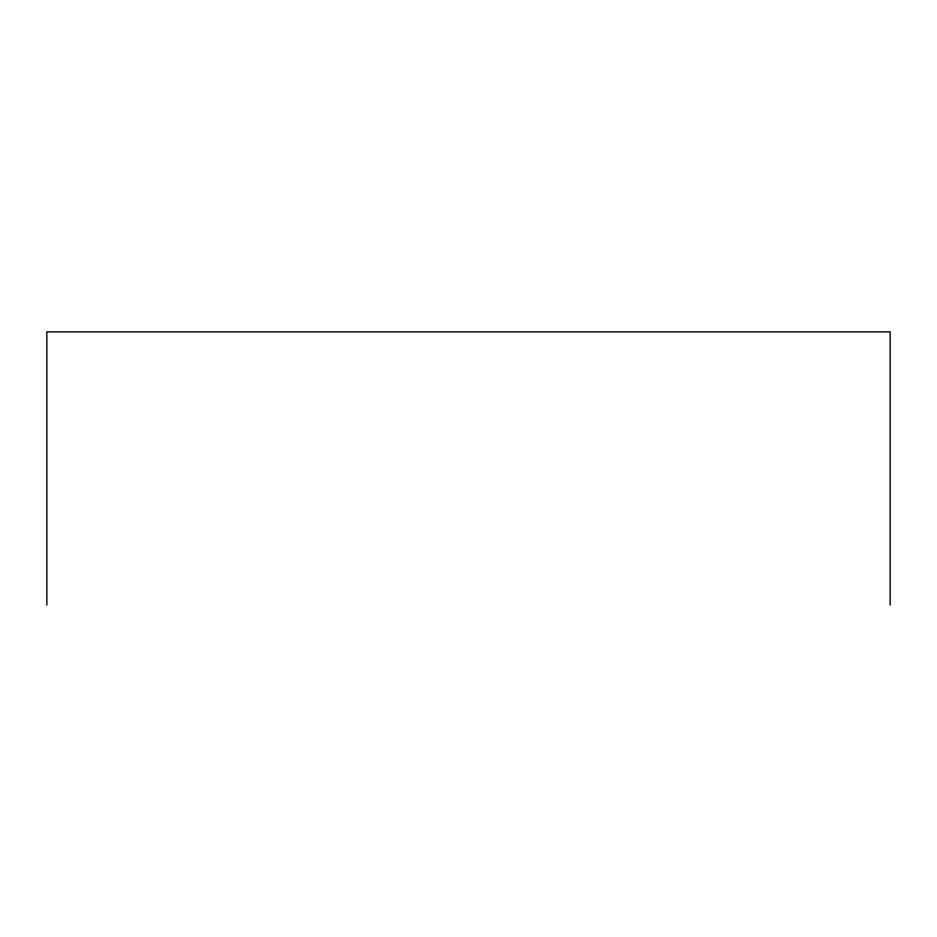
<?xml version="1.0" encoding="UTF-8"?>
<svg xmlns="http://www.w3.org/2000/svg" width="937" height="937" viewBox="0 0 937 937"><rect width="100%" height="100%" fill="white"/><g stroke="black" fill="none" stroke-linecap="round" stroke-linejoin="round"><path stroke-width="1.41" d="M890.15 605.115L890.15 331.885L46.85 331.885L46.85 605.115"/></g></svg>
